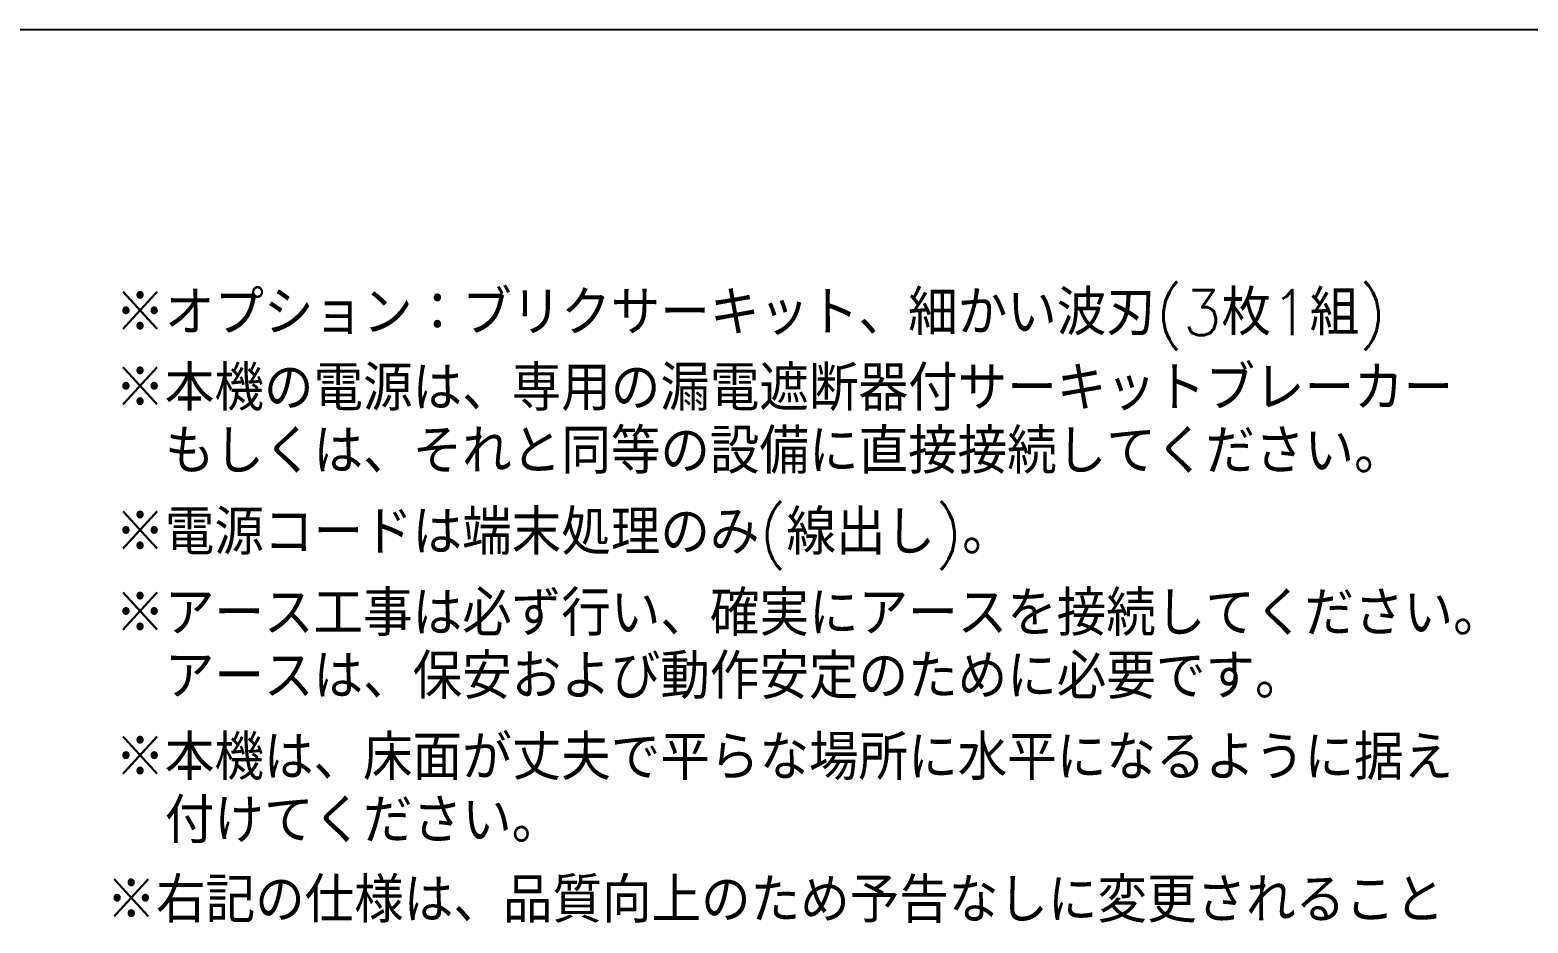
# Model space of a CAD drawing. Extents: x 460 to 8100, y 0 to 5507.
# Drawn here: x 4557 to 6220, y 4516 to 5507 of the extents above; entities that cross this region are included whole.
import ezdxf

# ---------------------------------------------------------------- set-up
doc = ezdxf.new("R2010")
doc.units = 0
doc.header["$LTSCALE"] = 4
doc.layers.add('SIYOU', color=7, linetype='CONTINUOUS')
doc.layers.add('WAKU', color=7, linetype='CONTINUOUS')
doc.styles.get("Standard").update_dxf_attribs({"font": 'romans.shx', "bigfont": 'extfont.shx'})

msp = doc.modelspace()

# ---------------------------------------------------------------- linework, layer by layer
at = {"layer": 'WAKU', "color": 6}
msp.add_line((8100, 5507), (460, 5507), dxfattribs=at)

# ---------------------------------------------------------------- texts
at = {"layer": 'SIYOU', "color": 1}
for s, p in [('※オプション：ブリクサーキット、細かい波刃(3枚1組)', (4652.1, 5168.2)), ('※本機の電源は、専用の漏電遮断器付サーキットブレーカー ', (4652.1, 5084.4)), ('\u3000もしくは、それと同等の設備に直接接続してください。', (4652.1, 5014.4)), ('※電源コードは端末処理のみ(線出し)。', (4652.1, 4924.4)), ('※アース工事は必ず行い、確実にアースを接続してください。', (4652.1, 4834.4)), ('\u3000アースは、保安および動作安定のために必要です。', (4652.1, 4764.4)), ('※本機は、床面が丈夫で平らな場所に水平になるように据え', (4652.1, 4674.4)), ('\u3000付けてください。', (4652.1, 4604.4)), ('※右記の仕様は、品質向上のため予告なしに変更されること', (4642.3, 4516.1))]:
    msp.add_text(s, height=50, dxfattribs=at).set_placement(p)

doc.saveas('drawing.dxf')
